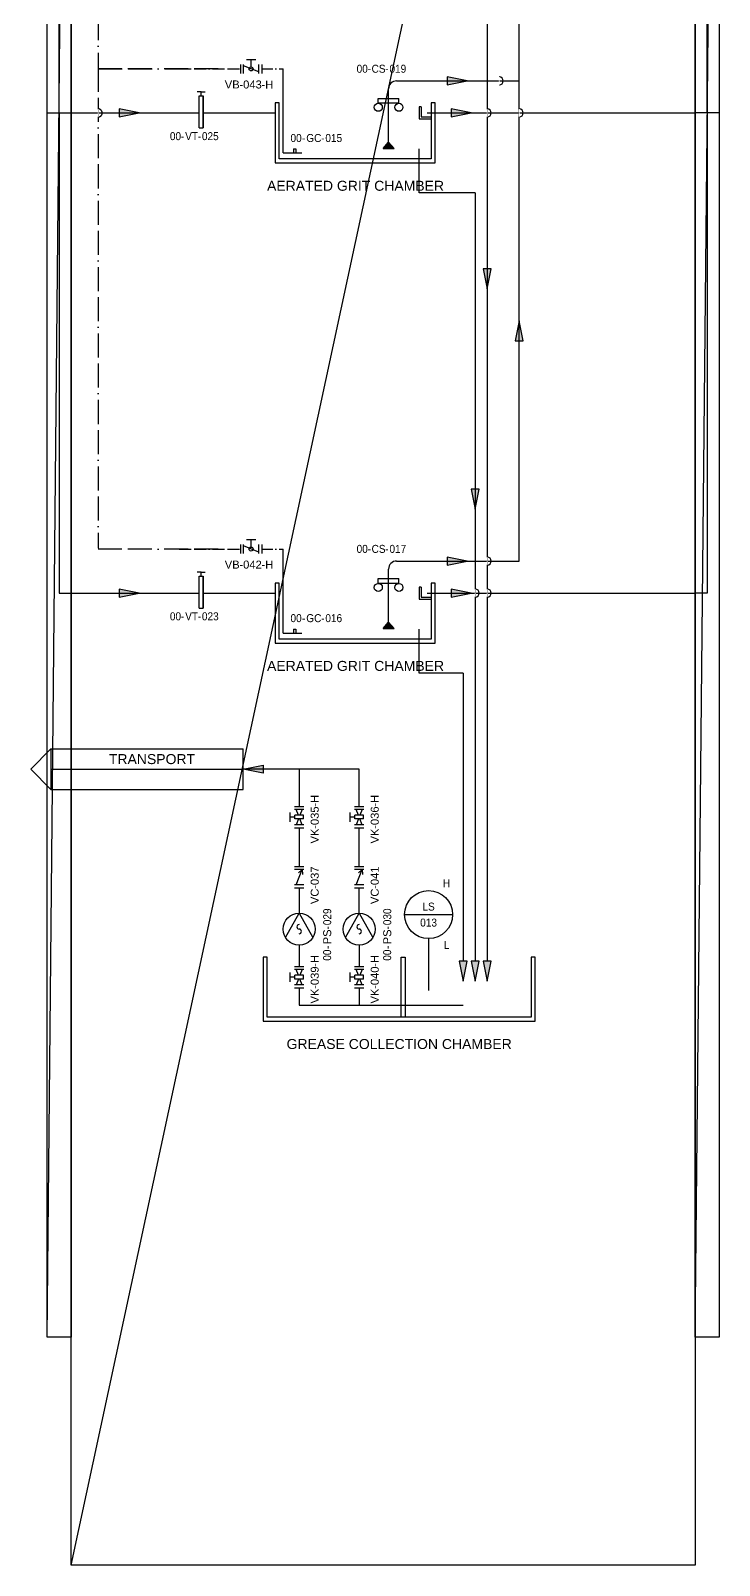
# Model space of a CAD drawing. Header units: millimetres. Extents: x 1592 to 1764, y 1069 to 1795.
# Drawn here: x 1592.2 to 1764.3, y 1068.8 to 1452.3 of the extents above; entities that cross this region are included whole.
import ezdxf
from ezdxf.enums import TextEntityAlignment as Align

# ---------------------------------------------------------------- set-up
doc = ezdxf.new("R2010")
doc.units = ezdxf.units.MM
doc.set_wipeout_variables(frame=1)
doc.linetypes.add('ACAD_ISO11W100', pattern=[33, 12, -3, 12, -3, 0, -3])
doc.layers.get('DEFPOINTS').update_dxf_attribs({"color": 10})
for name, color, linetype in [('air', 80, 'ACAD_ISO11W100'), ('equipment', 5, 'Continuous'), ('instrumentation', 4, 'Continuous'), ('RefALTransport$0$Text', 7, 'Continuous'), ('RefPIDSandTrap$0$Text', 7, 'Continuous'), ('Text', 7, 'Continuous'), ('unit', 1, 'Continuous'), ('valve', 7, 'Continuous')]:
    doc.layers.add(name, color=color, linetype=linetype)
doc.layers.add('sewer', color=7, linetype='Continuous', true_color=0x1c2600)
doc.styles.add('ChannelGatemotoractuated_Channelgatesandtrap$0$Organica', font='arial.ttf')
doc.styles.add('Diffusor_CoarseBubbleDiffuserAeratedgritchamber$0$Organica', font='arial.ttf')
doc.styles.add('LongitudinalClarifier_GritRemovalBridge$0$Organica', font='arial.ttf')
doc.styles.add('Organica', font='arial.ttf')
doc.styles.add('RefALTransport$0$Organica', font='arial.ttf')
doc.styles.add('RefPIDSandTrap$0$Organica', font='arial.ttf')
doc.styles.add('Screw_Greasepump_U$0$Organica', font='arial.ttf')
doc.styles.add('Screw_Greasepump_U_SB$0$Organica', font='arial.ttf')
doc.styles.get("Standard").update_dxf_attribs({"font": 'arial.ttf'})

# ---------------------------------------------------------------- blocks, each defined once
blk = doc.blocks.new('*U4')
at = {"layer": 'DEFPOINTS'}
blk.add_line((0, -306), (6, 306), dxfattribs=at)
at = {"layer": 'DEFPOINTS', "flags": 128}
blk.add_lwpolyline([(0, 306), (6, 306), (6, -306), (0, -306)], close=True, dxfattribs=at)
blk = doc.blocks.new('*U49')
at = {"layer": 'DEFPOINTS'}
blk.add_line((0, -363), (156, 363), dxfattribs=at)
at = {"layer": 'DEFPOINTS', "flags": 128}
blk.add_lwpolyline([(0, 363), (156, 363), (156, -363), (0, -363)], close=True, dxfattribs=at)
blk = doc.blocks.new('break')
blk.add_arc((0, 0), 1, 270, 90)
blk.add_wipeout([(-0.12, -0.11), (-0.12, -0.89), (0, -1), (0.12, -0.89), (0.12, -0.11), (0, 0)])
blk.add_wipeout([(-0.12, 0.11), (-0.12, 0.89), (0, 1), (0.12, 0.89), (0.12, 0.11), (0, 0)])
blk = doc.blocks.new('*U7')
at = {"flags": 128}
blk.add_lwpolyline([(0, 16), (0, 0), (68, 0), (68, 16), (67, 16), (67, 1), (1, 1), (1, 16)], close=True, dxfattribs=at)
at = {"style": 'Organica', "flags": 1}
for tag, p in [('WIDTH', (-11.4, 38.99)), ('HEIGHT', (-11.4, 36.04)), ('LIQUIDLEVEL', (-11.4, 29.93)), ('LENGTH', (-11.4, 33.02)), ('VOLUME', (-11.4, 26.97))]:
    blk.add_attdef(tag, text='', height=2, dxfattribs=at).set_placement(p, align=Align.MIDDLE_CENTER)
at = {"flags": 1}
blk.add_attdef('TR_NAME1', (39.39, 30.32), '', height=2.5, dxfattribs=at)
at = {"layer": 'Text', "style": 'Organica'}
blk.add_attdef('NAME1_001', (33.5, -6.96), '', height=2.5, dxfattribs=at)
blk = doc.blocks.new('*U9')
at = {"color": 4}
for p, q in [((-6, 17), (6, 17)), ((0, 11), (0, -2))]:
    blk.add_line(p, q, dxfattribs=at)
blk.add_circle((0, 17), 6, dxfattribs=at)
at = {"char_height": 2, "width": 5.3402, "attachment_point": 5, "line_spacing_factor": 0.9, "style": 'Organica'}
for s, insert in [('{\\W0.9;H}', (4.49, 24.85)), ('{\\W0.9;L}', (4.49, 9.42))]:
    blk.add_mtext(s, dxfattribs=dict(at, insert=insert))
at = {"style": 'Organica', "width": 0.9}
for tag, flags, p in [('EQUIP_TYPE', 9, (31.18, 65.35)), ('AREA_CODE', 9, (31.18, 62.35)), ('NOTE', 9, (31.18, 59.35)), ('NOTE_CHINESE', 9, (31.18, 56.35)), ('MODEL', 9, (31.18, 53.35)), ('MANUFACTURE', 9, (31.18, 50.35)), ('SPECIFICATION', 9, (31.18, 47.35)), ('DO', 9, (31.18, 41.35)), ('DI', 9, (31.18, 44.35)), ('AI', 9, (31.18, 38.35)), ('AO', 9, (31.18, 35.35)), ('PB', 9, (31.18, 32.35)), ('PO', 9, (31.18, 29.35)), ('TAG_ID', 8, (0, 19)), ('TAG', 8, (0, 15))]:
    blk.add_attdef(tag, text='', height=2, dxfattribs=dict(at, flags=flags)).set_placement(p, align=Align.MIDDLE_CENTER)
blk = doc.blocks.new('*U42')
at = {"insert": (-1.98, -3.9), "char_height": 2, "width": 5.3402, "attachment_point": 6, "style": 'Organica'}
blk.add_mtext('-', dxfattribs=at)
at = {"style": 'Organica', "flags": 1}
for tag, p in [('EQUIP_TYPE', (-8.63, 62.54)), ('NOTE_CHINESE', (-8.63, 56.54)), ('NOTE', (-8.63, 59.54)), ('AREA_CODE', (-8.63, 53.54)), ('DI', (-8.63, 50.54)), ('DO', (-8.63, 47.54)), ('AO', (-8.63, 41.54)), ('AI', (-8.63, 44.54)), ('PB', (-8.63, 38.54)), ('PO', (-8.63, 35.54)), ('SP_ACTUATED', (-8.63, 32.54)), ('SIZE', (-8.63, 23.54)), ('MATERIAL', (-8.63, 19.54)), ('PRESSURE', (-8.63, 15.54))]:
    blk.add_attdef(tag, text='', height=2, dxfattribs=at).set_placement(p, align=Align.MIDDLE_CENTER)
blk.add_wipeout([(-2.67, 1.14), (2.67, 1.14), (2.67, -1.14), (-2.67, -1.14)])
for p, q in [((-2.67, 1.14), (-2.67, -1.14)), ((-1.9, -1.14), (-1.9, 1.14)), ((-0.46, 0.19), (-1.9, 0.76)), ((1.14, 2.29), (-1.14, 2.29)), ((-0.46, -1.11), (-0.46, 1.11)), ((-0.46, 1.11), (0.46, 1.11)), ((0, 1.11), (0, 2.29)), ((0.46, -1.11), (0.46, 1.11)), ((0.46, 0.19), (1.9, 0.76)), ((1.9, -1.14), (1.9, 1.14)), ((2.67, 1.14), (2.67, -1.14)), ((-1.9, -0.76), (-0.46, -0.19)), ((-0.46, -1.11), (0.46, -1.11)), ((1.9, -0.76), (0.46, -0.19))]:
    blk.add_line(p, q)
at = {"insert": (2.6, -3.9), "char_height": 2, "width": 5.3402, "attachment_point": 4, "style": 'Organica'}
blk.add_mtext('-H', dxfattribs=at)
at = {"style": 'Organica'}
blk.add_attdef('TAG_ID', text='', height=2, dxfattribs=at).set_placement((-2.86, -3.9), align=Align.MIDDLE_RIGHT)
at = {"style": 'Organica', "flags": 8}
blk.add_attdef('TAG', text='', height=2, dxfattribs=at).set_placement((0.33, -3.9), align=Align.MIDDLE_CENTER)
blk = doc.blocks.new('*U44')
at = {"insert": (-1.98, -3.9), "char_height": 2, "width": 5.3402, "attachment_point": 6, "style": 'Organica'}
blk.add_mtext('-', dxfattribs=at)
at = {"style": 'Organica', "flags": 1}
for tag, p in [('EQUIP_TYPE', (-8.63, 62.54)), ('NOTE_CHINESE', (-8.63, 56.54)), ('NOTE', (-8.63, 59.54)), ('AREA_CODE', (-8.63, 53.54)), ('DI', (-8.63, 50.54)), ('DO', (-8.63, 47.54)), ('AO', (-8.63, 41.54)), ('AI', (-8.63, 44.54)), ('PB', (-8.63, 38.54)), ('PO', (-8.63, 35.54)), ('SP_ACTUATED', (-8.63, 32.54)), ('SIZE', (-8.63, 23.54)), ('MATERIAL', (-8.63, 19.54)), ('PRESSURE', (-8.63, 15.54))]:
    blk.add_attdef(tag, text='', height=2, dxfattribs=at).set_placement(p, align=Align.MIDDLE_CENTER)
blk.add_wipeout([(-2.67, 1.14), (2.67, 1.14), (2.67, -1.14), (-2.67, -1.14)])
for p, q in [((-2.67, 1.14), (-2.67, -1.14)), ((-1.9, -1.14), (-1.9, 1.14)), ((-1.9, 0.76), (1.9, -0.76)), ((1.9, -0.76), (1.09, 0.17)), ((1.9, -1.14), (1.9, 1.14)), ((2.67, 1.14), (2.67, -1.14)), ((1.9, -0.76), (0.67, -0.87))]:
    blk.add_line(p, q)
at = {"style": 'Organica'}
blk.add_attdef('TAG_ID', text='', height=2, dxfattribs=at).set_placement((-2.86, -3.9), align=Align.MIDDLE_RIGHT)
at = {"style": 'Organica', "flags": 8}
blk.add_attdef('TAG', text='', height=2, dxfattribs=at).set_placement((0.33, -3.9), align=Align.MIDDLE_CENTER)
blk = doc.blocks.new('*U40')
at = {"insert": (-1.98, -3.9), "char_height": 2, "width": 5.3402, "attachment_point": 6, "style": 'Organica'}
blk.add_mtext('-', dxfattribs=at)
at = {"style": 'Organica', "flags": 1}
for tag, p in [('EQUIP_TYPE', (-8.63, 62.54)), ('NOTE_CHINESE', (-8.63, 56.54)), ('NOTE', (-8.63, 59.54)), ('AREA_CODE', (-8.63, 53.54)), ('DI', (-8.63, 50.54)), ('DO', (-8.63, 47.54)), ('AO', (-8.63, 41.54)), ('AI', (-8.63, 44.54)), ('PB', (-8.63, 38.54)), ('PO', (-8.63, 35.54)), ('SP_ACTUATED', (-8.63, 32.54)), ('SIZE', (-8.63, 23.54)), ('MATERIAL', (-8.63, 19.54)), ('PRESSURE', (-8.63, 15.54))]:
    blk.add_attdef(tag, text='', height=2, dxfattribs=at).set_placement(p, align=Align.MIDDLE_CENTER)
blk.add_wipeout([(-2.67, 1.14), (2.67, 1.14), (2.67, -1.14), (-2.67, -1.14)])
for p, q in [((-2.67, 1.14), (-2.67, -1.14)), ((-1.9, -1.14), (-1.9, 1.14)), ((1.9, -0.76), (-1.9, 0.76)), ((1.14, 2.29), (-1.14, 2.29)), ((0, 0.5), (0, 2.29)), ((1.9, -1.14), (1.9, 1.14)), ((2.67, 1.14), (2.67, -1.14))]:
    blk.add_line(p, q)
blk.add_circle((0, 0), 0.5)
at = {"insert": (2.6, -3.9), "char_height": 2, "width": 5.3402, "attachment_point": 4, "style": 'Organica'}
blk.add_mtext('-H', dxfattribs=at)
at = {"style": 'Organica'}
blk.add_attdef('TAG_ID', text='', height=2, dxfattribs=at).set_placement((-2.86, -3.9), align=Align.MIDDLE_RIGHT)
at = {"style": 'Organica', "flags": 8}
blk.add_attdef('TAG', text='', height=2, dxfattribs=at).set_placement((0.33, -3.9), align=Align.MIDDLE_CENTER)
blk = doc.blocks.new('*U7032')
for p, q in [((-3.4, -2.11), (0, 4)), ((0, 4), (3.4, -2.11))]:
    blk.add_line(p, q)
blk.add_circle((0, 0), 4)
for centre, start, end in [((0, 0.57), 90, 270), ((0, -0.57), 270, 90)]:
    blk.add_arc(centre, 0.57, start, end)
at = {"char_height": 2, "width": 5.3402, "attachment_point": 6, "rotation": 90, "line_spacing_factor": 0.9, "style": 'Screw_Greasepump_U$0$Organica'}
for insert in [(7.02, 0.77), (7.02, -4.13)]:
    blk.add_mtext('{\\W0.9;-}', dxfattribs=dict(at, insert=insert))
at = {"style": 'Screw_Greasepump_U$0$Organica', "flags": 1}
for tag, p in [('PUMP_TYPE', (-13.95, 99.74)), ('NOTE', (-13.95, 96.74)), ('NOTE_CHINESE', (-13.95, 93.74)), ('MATERIAL_IMPELLER', (-13.95, 87.64)), ('MATERIAL_HOUSING', (-13.95, 90.64)), ('INSTALLED_POWER', (-13.95, 81.43)), ('CONSUMED_POWER', (-13.95, 78.43)), ('MANUFACTURE', (-13.95, 72.21)), ('MODEL', (-13.95, 75.32)), ('UNIT_CAPACITY', (-13.42, 69.06)), ('SP_CAPACITY', (-13.42, 66.16)), ('UNIT_HEAD', (-13.42, 63.06)), ('INSTALLATION', (-13.42, 56.95)), ('SP_HEAD', (-13.42, 60.06)), ('STB_DTY', (-13.42, 53.63)), ('RUNNINGHOURS', (-13.42, 50.63)), ('DI', (-13.85, 41.6)), ('DO', (-13.85, 38.6)), ('PO', (-13.85, 26.6)), ('PROCESSUNITAREA', (-13.85, 23.6))]:
    blk.add_attdef(tag, text='', height=2, dxfattribs=at).set_placement(p, align=Align.MIDDLE_CENTER)
at = {"style": 'Screw_Greasepump_U$0$Organica', "width": 0.9, "flags": 8}
blk.add_attdef('TAG', text='', height=2, rotation=90, dxfattribs=at).set_placement((7.02, 3.08), align=Align.MIDDLE_CENTER)
at = {"style": 'Screw_Greasepump_U$0$Organica'}
blk.add_attdef('TAG_ID', text='', height=2, rotation=90, dxfattribs=at).set_placement((7.02, -0.07), align=Align.MIDDLE_RIGHT)
at = {"style": 'Screw_Greasepump_U$0$Organica', "width": 0.9}
blk.add_attdef('AREA_CODE', text='', height=2, rotation=90, dxfattribs=at).set_placement((7, -5.1), align=Align.MIDDLE_RIGHT)
blk = doc.blocks.new('RefALTransport$0$RefALTransport')
at = {"lineweight": 25, "ltscale": 0.25}
for p, q in [((-48.02, 5.06), (-53.07, 0)), ((-48.02, 5.06), (0, 5.06)), ((-48.02, 5.06), (-48.02, -5.06)), ((0, -5.06), (0, 5.06)), ((-48.02, 0), (0, 0)), ((-48.02, -5.06), (-53.07, 0)), ((-48.02, -5.06), (0, -5.06))]:
    blk.add_line(p, q, dxfattribs=at)
at = {"layer": 'RefALTransport$0$Text', "style": 'RefALTransport$0$Organica'}
blk.add_attdef('Name_001', (-34.94, 1.27), '', height=2.5, dxfattribs=at)
blk = doc.blocks.new('*U7535')
for p, q in [((-3.4, -2.11), (0, 4)), ((0, 4), (3.4, -2.11))]:
    blk.add_line(p, q)
blk.add_circle((0, 0), 4)
for centre, start, end in [((0, 0.57), 90, 270), ((0, -0.57), 270, 90)]:
    blk.add_arc(centre, 0.57, start, end)
at = {"char_height": 2, "width": 5.3402, "attachment_point": 6, "rotation": 90, "line_spacing_factor": 0.9, "style": 'Screw_Greasepump_U_SB$0$Organica'}
for insert in [(7.02, 0.77), (7.02, -4.13)]:
    blk.add_mtext('{\\W0.9;-}', dxfattribs=dict(at, insert=insert))
at = {"style": 'Screw_Greasepump_U_SB$0$Organica', "flags": 1}
for tag, p in [('PUMP_TYPE', (-13.95, 99.74)), ('NOTE', (-13.95, 96.74)), ('NOTE_CHINESE', (-13.95, 93.74)), ('MATERIAL_IMPELLER', (-13.95, 87.64)), ('MATERIAL_HOUSING', (-13.95, 90.64)), ('INSTALLED_POWER', (-13.95, 81.43)), ('CONSUMED_POWER', (-13.95, 78.43)), ('MANUFACTURE', (-13.95, 72.21)), ('MODEL', (-13.95, 75.32)), ('UNIT_CAPACITY', (-13.42, 69.06)), ('SP_CAPACITY', (-13.42, 66.16)), ('UNIT_HEAD', (-13.42, 63.06)), ('INSTALLATION', (-13.42, 56.95)), ('SP_HEAD', (-13.42, 60.06)), ('STB_DTY', (-13.42, 53.63)), ('RUNNINGHOURS', (-13.42, 50.63)), ('DI', (-13.85, 41.6)), ('DO', (-13.85, 38.6)), ('PO', (-13.85, 26.6)), ('PROCESSUNITAREA', (-13.85, 23.6))]:
    blk.add_attdef(tag, text='', height=2, dxfattribs=at).set_placement(p, align=Align.MIDDLE_CENTER)
at = {"style": 'Screw_Greasepump_U_SB$0$Organica', "width": 0.9, "flags": 8}
blk.add_attdef('TAG', text='', height=2, rotation=90, dxfattribs=at).set_placement((7.02, 3.08), align=Align.MIDDLE_CENTER)
at = {"style": 'Screw_Greasepump_U_SB$0$Organica'}
blk.add_attdef('TAG_ID', text='', height=2, rotation=90, dxfattribs=at).set_placement((7.02, -0.07), align=Align.MIDDLE_RIGHT)
at = {"style": 'Screw_Greasepump_U_SB$0$Organica', "width": 0.9}
blk.add_attdef('AREA_CODE', text='', height=2, rotation=90, dxfattribs=at).set_placement((7, -5.1), align=Align.MIDDLE_RIGHT)
blk = doc.blocks.new('*U23')
for p, q in [((0.5, 9), (-0.5, 9)), ((0.5, 8), (0.5, 9)), ((0.5, 9), (1.5, 9))]:
    blk.add_line(p, q)
blk.add_lwpolyline([(0, 8), (1, 8), (1, 0), (0, 0)], close=True)
at = {"char_height": 2, "width": 5.3402, "attachment_point": 6, "line_spacing_factor": 0.9, "style": 'ChannelGatemotoractuated_Channelgatesandtrap$0$Organica'}
for insert in [(-3.7, -2.07), (0.5, -2.07)]:
    blk.add_mtext('{\\W0.9;-}', dxfattribs=dict(at, insert=insert))
at = {"style": 'ChannelGatemotoractuated_Channelgatesandtrap$0$Organica', "flags": 1}
for tag, p in [('EQUIP_TYPE', (37.6, 83.28)), ('NOTE', (37.6, 80.28)), ('NOTE_CHINESE', (37.6, 77.28)), ('MATERIAL_FRAME', (37.6, 74.17)), ('MATERIAL_BODY', (37.6, 68.17)), ('MATERIAL_STEM', (37.6, 71.17)), ('MATERIAL_SEALING', (37.6, 65.17)), ('MANUFACTURE', (37.6, 52.75)), ('MODEL', (37.6, 55.86)), ('UNIT_WATER_LEVEL', (37.76, 49.29)), ('UNIT_CHANNELH', (37.76, 46.29)), ('UNIT_CHANNELW', (37.76, 43.5)), ('SP_WATER_LEVEL', (37.76, 40.5)), ('SP_CHANNELW', (37.76, 37.5)), ('SP_CHANNELH', (37.76, 34.29)), ('STB_DTY', (37.76, 31.29)), ('PROCESSUNITAREA', (37.76, 27.66))]:
    blk.add_attdef(tag, text='', height=2, dxfattribs=at).set_placement(p, align=Align.MIDDLE_CENTER)
at = {"style": 'ChannelGatemotoractuated_Channelgatesandtrap$0$Organica', "width": 0.9}
blk.add_attdef('AREA_CODE', text='', height=2, dxfattribs=at).set_placement((-4.5, -2.07), align=Align.MIDDLE_RIGHT)
at = {"style": 'ChannelGatemotoractuated_Channelgatesandtrap$0$Organica', "width": 0.9, "flags": 8}
blk.add_attdef('TAG', text='', height=2, dxfattribs=at).set_placement((2.81, -2.07), align=Align.MIDDLE_CENTER)
blk.add_wipeout([(0, 8), (1, 8), (1, 0), (0, 0)])
for p, q in [((0, 8), (1, 8)), ((0, 0), (0, 8)), ((1, 0), (1, 8)), ((0, 0), (1, 0))]:
    blk.add_line(p, q)
at = {"style": 'ChannelGatemotoractuated_Channelgatesandtrap$0$Organica', "width": 0.9}
blk.add_attdef('TAG_ID', text='', height=2, dxfattribs=at).set_placement((-0.26, -2.07), align=Align.MIDDLE_RIGHT)
blk = doc.blocks.new('*U13')
for p, q in [((1, 1), (1, 22)), ((1, 1), (5.67, 1)), ((3.61, 2), (3.61, 1)), ((3.61, 2), (4.21, 2)), ((4.21, 2), (4.21, 1))]:
    blk.add_line(p, q)
at = {"char_height": 2, "width": 5.3402, "attachment_point": 6, "line_spacing_factor": 0.9, "style": 'Diffusor_CoarseBubbleDiffuserAeratedgritchamber$0$Organica'}
for insert in [(6.55, 4.72), (11.35, 4.72)]:
    blk.add_mtext('{\\W0.9;-}', dxfattribs=dict(at, insert=insert))
at = {"style": 'Diffusor_CoarseBubbleDiffuserAeratedgritchamber$0$Organica', "flags": 1}
for tag, p in [('EQUIP_TYPE', (30.85, 68.43)), ('NOTE', (30.85, 65.43)), ('NOTE_CHINESE', (30.85, 62.43)), ('MATERIAL_MEMBRANE', (30.85, 59.33)), ('MATERIAL_PIPE', (30.85, 56.33)), ('STB_DTY', (30.85, 50.13)), ('MODEL', (30.85, 47.01)), ('MANUFACTURE', (30.85, 43.91)), ('NUMBEROFDIFF', (30.85, 37.52)), ('NUMBEROFG', (30.85, 40.63)), ('INSTALLATION', (31.25, 34.42)), ('UNIT_FLOWMIN', (31.25, 31.42)), ('UNIT_FLOWMAX', (31.25, 28.42)), ('SP_FLOWMAX', (31.25, 25.42)), ('SP_FLOWMIN', (31.25, 22.42)), ('PROCESSUNITAREA', (31.25, 19.05))]:
    blk.add_attdef(tag, text='', height=2, dxfattribs=at).set_placement(p, align=Align.MIDDLE_CENTER)
at = {"style": 'Diffusor_CoarseBubbleDiffuserAeratedgritchamber$0$Organica', "width": 0.9}
for tag, p in [('AREA_CODE', (5.65, 4.72)), ('TAG_ID', (10.56, 4.72))]:
    blk.add_attdef(tag, text='', height=2, dxfattribs=at).set_placement(p, align=Align.MIDDLE_RIGHT)
at = {"style": 'Diffusor_CoarseBubbleDiffuserAeratedgritchamber$0$Organica', "width": 0.9, "flags": 8}
blk.add_attdef('TAG', text='', height=2, dxfattribs=at).set_placement((13.65, 4.72), align=Align.MIDDLE_CENTER)
blk = doc.blocks.new('*U15')
blk.add_hatch(color=256).paths.add_polyline_path([(0, 0), (-1.4, -1.59), (1.4, -1.59)])
for p, q in [((0, 0), (0, 13.32)), ((2, 15.32), (3.63, 15.32)), ((-2.57, 9.71), (-2.57, 10.94)), ((-2.57, 10.94), (2.57, 10.94)), ((2.57, 9.71), (-2.57, 9.71)), ((2.57, 9.71), (2.57, 10.94)), ((-1.4, -1.59), (0, 0)), ((1.4, -1.59), (0, 0)), ((-1.4, -1.59), (1.4, -1.59))]:
    blk.add_line(p, q)
for centre in [(-2.57, 8.71), (2.57, 8.71)]:
    blk.add_circle(centre, 1)
blk.add_arc((2, 13.32), 2, 90, 180)
at = {"char_height": 2, "width": 5.3402, "attachment_point": 6, "line_spacing_factor": 0.9, "style": 'LongitudinalClarifier_GritRemovalBridge$0$Organica'}
for insert in [(-4.4, 18.35), (0, 18.35)]:
    blk.add_mtext('{\\W0.9;-}', dxfattribs=dict(at, insert=insert))
at = {"style": 'LongitudinalClarifier_GritRemovalBridge$0$Organica', "flags": 1}
for tag, p in [('EQUIP_TYPE', (20.01, 107.63)), ('NOTE', (20.01, 104.63)), ('NOTE_CHINESE', (20.01, 101.63)), ('UNIT_LENGTH', (20.01, 98.63)), ('UNIT_WIDTH', (20.01, 95.63)), ('UNIT_LEVEL', (20.01, 92.63)), ('UNIT_BOARD', (20.01, 89.63)), ('SP_LENGTH', (20.01, 86.63)), ('SP_WIDTH', (20.01, 83.63)), ('SP_LEVEL', (20.01, 80.63)), ('SP_BOARD', (20.01, 77.63)), ('MATERIAL_SUBSURFACE', (20.01, 74.63)), ('MATERIAL_ABOVE_WATER', (20.01, 71.53)), ('INSTALLED_POWER', (20.01, 68.32)), ('CONSUMED_POWER', (20.01, 65.32)), ('MODEL', (20.01, 62.21)), ('MANUFACTURE', (20.01, 59.11)), ('RUNNINGHOURS', (23.22, 53.52)), ('STB_DTY', (20.13, 56.37)), ('DI', (23.22, 50.52)), ('DO', (23.22, 47.52)), ('AO', (23.22, 41.52)), ('AI', (23.22, 44.52)), ('PO', (23.22, 38.52)), ('PB', (23.22, 35.52)), ('PROCESSUNITAREA', (23.22, 32.17))]:
    blk.add_attdef(tag, text='', height=2, dxfattribs=at).set_placement(p, align=Align.MIDDLE_CENTER)
at = {"style": 'LongitudinalClarifier_GritRemovalBridge$0$Organica', "width": 0.9}
for tag, p in [('AREA_CODE', (-5.2, 18.35)), ('TAG_ID', (-0.76, 18.35))]:
    blk.add_attdef(tag, text='', height=2, dxfattribs=at).set_placement(p, align=Align.MIDDLE_RIGHT)
at = {"style": 'LongitudinalClarifier_GritRemovalBridge$0$Organica', "width": 0.9, "flags": 8}
blk.add_attdef('TAG', text='', height=2, dxfattribs=at).set_placement((2.31, 18.35), align=Align.MIDDLE_CENTER)
blk = doc.blocks.new('*U11')
for p, q in [((36, 13.98), (36, 10.98)), ((36.5, 13.98), (36, 13.98)), ((36.5, 13.98), (36.5, 11.48)), ((36, 10.98), (39, 10.98)), ((36.5, 11.48), (39, 11.48))]:
    blk.add_line(p, q)
at = {"flags": 128}
blk.add_lwpolyline([(0, 15), (0, 0), (40, 0), (40, 15), (39, 15), (39, 1), (1, 1), (1, 15)], close=True, dxfattribs=at)
at = {"style": 'RefPIDSandTrap$0$Organica', "flags": 1}
for tag, p in [('WIDTH', (-11.4, 38.99)), ('HEIGHT', (-11.4, 36.04)), ('LIQUIDLEVEL', (-11.4, 29.93)), ('LENGTH', (-11.4, 33.02)), ('VOLUME', (-11.4, 26.97))]:
    blk.add_attdef(tag, text='', height=2, dxfattribs=at).set_placement(p, align=Align.MIDDLE_CENTER)
at = {"layer": 'RefPIDSandTrap$0$Text', "style": 'RefPIDSandTrap$0$Organica'}
blk.add_attdef('NAME1_001', (19.5, -6.96), '', height=2.5, dxfattribs=at)

msp = doc.modelspace()

# ---------------------------------------------------------------- hatches: boundary and pattern name
for points in [[(1696.31, 1438.75), (1701.31, 1439.75), (1696.31, 1440.75)], [(1614.31, 1430.75), (1619.31, 1431.75), (1614.31, 1432.75)], [(1697.31, 1430.75), (1702.31, 1431.75), (1697.31, 1432.75)], [(1705.31, 1392.75), (1706.31, 1387.75), (1707.31, 1392.75)], [(1715.31, 1374.75), (1714.31, 1379.75), (1713.31, 1374.75)], [(1702.31, 1337.75), (1703.31, 1332.75), (1704.31, 1337.75)], [(1696.31, 1318.75), (1701.31, 1319.75), (1696.31, 1320.75)], [(1614.31, 1310.75), (1619.31, 1311.75), (1614.31, 1312.75)], [(1650.31, 1266.75), (1645.31, 1267.75), (1650.31, 1268.75)], [(1699.31, 1219.75), (1700.31, 1214.75), (1701.31, 1219.75)], [(1702.31, 1219.75), (1703.31, 1214.75), (1704.31, 1219.75)], [(1705.31, 1219.75), (1706.31, 1214.75), (1707.31, 1219.75)]]:
    msp.add_hatch(color=256).paths.add_polyline_path(points)

# ---------------------------------------------------------------- linework, layer by layer
for points in [[(1701.31, 1439.75), (1696.31, 1440.75)], [(1696.31, 1440.75), (1696.31, 1438.75)], [(1696.31, 1438.75), (1701.31, 1439.75)], [(1619.31, 1431.75), (1614.31, 1432.75)], [(1614.31, 1432.75), (1614.31, 1430.75)], [(1614.31, 1430.75), (1619.31, 1431.75)], [(1702.31, 1431.75), (1697.31, 1432.75)], [(1697.31, 1432.75), (1697.31, 1430.75)], [(1697.31, 1430.75), (1702.31, 1431.75)], [(1705.31, 1392.75), (1706.31, 1387.75)], [(1707.31, 1392.75), (1705.31, 1392.75)], [(1706.31, 1387.75), (1707.31, 1392.75)], [(1714.31, 1379.75), (1713.31, 1374.75)], [(1715.31, 1374.75), (1714.31, 1379.75)], [(1713.31, 1374.75), (1715.31, 1374.75)], [(1702.31, 1337.75), (1703.31, 1332.75)], [(1704.31, 1337.75), (1702.31, 1337.75)], [(1703.31, 1332.75), (1704.31, 1337.75)], [(1701.31, 1319.75), (1696.31, 1320.75)], [(1696.31, 1320.75), (1696.31, 1318.75)], [(1696.31, 1318.75), (1701.31, 1319.75)], [(1619.31, 1311.75), (1614.31, 1312.75)], [(1614.31, 1312.75), (1614.31, 1310.75)], [(1614.31, 1310.75), (1619.31, 1311.75)], [(1702.31, 1311.75), (1697.31, 1312.75)], [(1697.31, 1312.75), (1697.31, 1310.75)], [(1697.31, 1310.75), (1702.31, 1311.75)], [(1645.31, 1267.75), (1650.31, 1268.75)], [(1650.31, 1266.75), (1645.31, 1267.75)], [(1650.31, 1268.75), (1650.31, 1266.75)], [(1699.31, 1219.75), (1700.31, 1214.75)], [(1701.31, 1219.75), (1699.31, 1219.75)], [(1700.31, 1214.75), (1701.31, 1219.75)], [(1702.31, 1219.75), (1703.31, 1214.75)], [(1704.31, 1219.75), (1702.31, 1219.75)], [(1703.31, 1214.75), (1704.31, 1219.75)], [(1705.31, 1219.75), (1706.31, 1214.75)], [(1707.31, 1219.75), (1705.31, 1219.75)], [(1706.31, 1214.75), (1707.31, 1219.75)]]:
    msp.add_lwpolyline(points)
at = {"layer": 'air', "lineweight": 25, "ltscale": 0.5}
for p, q in [((1609.11, 1563), (1609.11, 1443)), ((1609.11, 1443), (1609.11, 1323)), ((1609.11, 1442.8), (1629.31, 1442.8))]:
    msp.add_line(p, q, dxfattribs=at)
at = {"layer": 'air', "lineweight": 25, "ltscale": 0.25}
for p, q in [((1629.31, 1442.75), (1655.31, 1442.75)), ((1629.31, 1322.75), (1655.31, 1322.75))]:
    msp.add_line(p, q, dxfattribs=at)
at = {"layer": 'air', "lineweight": 25, "ltscale": 0.5, "flags": 128}
for points in [[(1639.09, 1442.75), (1609.11, 1442.75)], [(1639.09, 1322.75), (1609.11, 1322.75)]]:
    msp.add_lwpolyline(points, dxfattribs=at)
at = {"layer": 'sewer'}
for p, q in [((1714.31, 1439.75), (1714.31, 1559.75)), ((1706.31, 1531.75), (1706.31, 1219.75)), ((1599.31, 1431.75), (1599.31, 1491.75)), ((1761.31, 1431.75), (1761.31, 1491.75)), ((1685.31, 1439.75), (1714.31, 1439.75)), ((1714.31, 1319.75), (1714.31, 1439.75)), ((1596.31, 1431.75), (1599.31, 1431.75)), ((1599.31, 1431.75), (1599.31, 1371.75)), ((1599.31, 1431.75), (1602.31, 1431.75)), ((1761.31, 1431.75), (1758.31, 1431.75)), ((1764.31, 1431.75), (1761.31, 1431.75)), ((1761.31, 1431.75), (1761.31, 1371.75)), ((1703.31, 1411.75), (1697.31, 1411.75)), ((1703.31, 1411.75), (1703.31, 1219.75)), ((1599.31, 1371.75), (1599.31, 1311.75)), ((1761.31, 1371.75), (1761.31, 1311.75)), ((1685.31, 1319.75), (1714.31, 1319.75)), ((1599.31, 1311.75), (1602.31, 1311.75)), ((1761.31, 1311.75), (1758.31, 1311.75)), ((1700.31, 1291.75), (1697.31, 1291.75)), ((1700.31, 1291.75), (1700.31, 1219.75)), ((1674.31, 1267.75), (1645.31, 1267.75))]:
    msp.add_line(p, q, dxfattribs=at)
at = {"layer": 'sewer', "lineweight": 25, "ltscale": 0.25}
for p, q in [((1602.31, 1431.75), (1653.31, 1431.75)), ((1691.31, 1431.75), (1758.31, 1431.75)), ((1689.31, 1411.75), (1689.31, 1422.75)), ((1697.31, 1411.75), (1689.31, 1411.75)), ((1602.31, 1311.75), (1653.31, 1311.75)), ((1691.31, 1311.75), (1758.31, 1311.75)), ((1689.31, 1291.75), (1689.31, 1302.75)), ((1697.31, 1291.75), (1689.31, 1291.75))]:
    msp.add_line(p, q, dxfattribs=at)
at = {"layer": 'sewer', "flags": 128}
for points in [[(1659.31, 1267.75), (1659.31, 1231.75)], [(1674.31, 1231.75), (1674.31, 1267.75)]]:
    msp.add_lwpolyline(points, dxfattribs=at)
at = {"layer": 'sewer'}
for points in [[(1659.31, 1223.75), (1659.31, 1208.75)], [(1674.31, 1223.75), (1674.31, 1208.75)], [(1659.31, 1208.75), (1700.31, 1208.75)]]:
    msp.add_lwpolyline(points, dxfattribs=at)
at = {"layer": 'unit'}
msp.add_lwpolyline([(1684.81, 1205.75), (1684.81, 1220.75), (1685.81, 1220.75), (1685.81, 1205.75)], dxfattribs=at)

# ---------------------------------------------------------------- block references
ref = msp.add_blockref('RefALTransport$0$RefALTransport', (1645.31, 1267.75))
ref.add_attrib('Name', 'TRANSPORT', dxfattribs={"layer": 'RefALTransport$0$Text', "height": 2.5, "style": 'RefALTransport$0$Organica'}).set_placement((1633.31, 1270.25), align=Align.MIDDLE_RIGHT)
at = {"layer": 'DEFPOINTS'}
for name, p in [('*U49', (1602.31, 1431.75)), ('*U4', (1596.31, 1431.75)), ('*U4', (1758.31, 1431.75))]:
    msp.add_blockref(name, p, dxfattribs=at)
at = {"layer": 'equipment'}
ref = msp.add_blockref('*U13', (1654.31, 1420.75), dxfattribs=at)
ref.add_attrib('TAG', '015', dxfattribs={"layer": '0', "height": 2, "style": 'Diffusor_CoarseBubbleDiffuserAeratedgritchamber$0$Organica', "width": 0.9}).set_placement((1667.96, 1425.48), align=Align.MIDDLE_CENTER)
ref.add_attrib('AREA_CODE', '00', dxfattribs={"layer": '0', "height": 2, "style": 'Diffusor_CoarseBubbleDiffuserAeratedgritchamber$0$Organica', "width": 0.9}).set_placement((1659.95, 1425.48), align=Align.MIDDLE_RIGHT)
ref.add_attrib('TAG_ID', 'GC', dxfattribs={"layer": '0', "height": 2, "style": 'Diffusor_CoarseBubbleDiffuserAeratedgritchamber$0$Organica', "width": 0.9}).set_placement((1664.87, 1425.48), align=Align.MIDDLE_RIGHT)
ref = msp.add_blockref('*U15', (1681.67, 1424.44), dxfattribs=at)
ref.add_attrib('TAG', '019', dxfattribs={"layer": '0', "height": 2, "style": 'LongitudinalClarifier_GritRemovalBridge$0$Organica', "width": 0.9}).set_placement((1683.98, 1442.79), align=Align.MIDDLE_CENTER)
ref.add_attrib('AREA_CODE', '00', dxfattribs={"layer": '0', "height": 2, "style": 'LongitudinalClarifier_GritRemovalBridge$0$Organica', "width": 0.9}).set_placement((1676.47, 1442.79), align=Align.MIDDLE_RIGHT)
ref.add_attrib('TAG_ID', 'CS', dxfattribs={"layer": '0', "height": 2, "style": 'LongitudinalClarifier_GritRemovalBridge$0$Organica', "width": 0.9}).set_placement((1680.91, 1442.79), align=Align.MIDDLE_RIGHT)
ref = msp.add_blockref('*U15', (1681.67, 1304.44), dxfattribs=at)
ref.add_attrib('TAG', '017', dxfattribs={"layer": '0', "height": 2, "style": 'LongitudinalClarifier_GritRemovalBridge$0$Organica', "width": 0.9}).set_placement((1683.98, 1322.79), align=Align.MIDDLE_CENTER)
ref.add_attrib('AREA_CODE', '00', dxfattribs={"layer": '0', "height": 2, "style": 'LongitudinalClarifier_GritRemovalBridge$0$Organica', "width": 0.9}).set_placement((1676.47, 1322.79), align=Align.MIDDLE_RIGHT)
ref.add_attrib('TAG_ID', 'CS', dxfattribs={"layer": '0', "height": 2, "style": 'LongitudinalClarifier_GritRemovalBridge$0$Organica', "width": 0.9}).set_placement((1680.91, 1322.79), align=Align.MIDDLE_RIGHT)
ref = msp.add_blockref('*U13', (1654.31, 1300.75), dxfattribs=at)
ref.add_attrib('TAG', '016', dxfattribs={"layer": '0', "height": 2, "style": 'Diffusor_CoarseBubbleDiffuserAeratedgritchamber$0$Organica', "width": 0.9}).set_placement((1667.96, 1305.48), align=Align.MIDDLE_CENTER)
ref.add_attrib('AREA_CODE', '00', dxfattribs={"layer": '0', "height": 2, "style": 'Diffusor_CoarseBubbleDiffuserAeratedgritchamber$0$Organica', "width": 0.9}).set_placement((1659.95, 1305.48), align=Align.MIDDLE_RIGHT)
ref.add_attrib('TAG_ID', 'GC', dxfattribs={"layer": '0', "height": 2, "style": 'Diffusor_CoarseBubbleDiffuserAeratedgritchamber$0$Organica', "width": 0.9}).set_placement((1664.87, 1305.48), align=Align.MIDDLE_RIGHT)
at = {"layer": 'instrumentation'}
ref = msp.add_blockref('*U9', (1691.66, 1214.39), dxfattribs=at)
ref.add_attrib('TAG', '013', dxfattribs={"layer": '0', "height": 2, "style": 'Organica', "width": 0.9}).set_placement((1691.66, 1229.39), align=Align.MIDDLE_CENTER)
ref.add_attrib('TAG_ID', 'LS', dxfattribs={"layer": '0', "height": 2, "style": 'Organica', "width": 0.9}).set_placement((1691.66, 1233.39), align=Align.MIDDLE_CENTER)
at = {"layer": 'unit'}
ref = msp.add_blockref('*U11', (1653.31, 1419.25), dxfattribs=at)
ref.add_attrib('NAME1_001', 'AERATED GRIT CHAMBER', (1651.29, 1412.29), dxfattribs={"layer": 'RefPIDSandTrap$0$Text', "height": 2.5, "style": 'RefPIDSandTrap$0$Organica'})
ref = msp.add_blockref('*U11', (1653.31, 1299.25), dxfattribs=at)
ref.add_attrib('NAME1_001', 'AERATED GRIT CHAMBER', (1651.29, 1292.29), dxfattribs={"layer": 'RefPIDSandTrap$0$Text', "height": 2.5, "style": 'RefPIDSandTrap$0$Organica'})
ref = msp.add_blockref('*U7', (1650.31, 1204.75), dxfattribs=at)
ref.add_attrib('NAME1_001', 'GREASE COLLECTION CHAMBER', (1656.18, 1197.79), dxfattribs={"layer": 'Text', "height": 2.5, "style": 'Organica'})

# ---------------------------------------------------------------- next in the draw order: block references
at = {"layer": 'air'}
msp.add_blockref('break', (1609.11, 1431.75), dxfattribs=at)
at = {"layer": 'sewer'}
for p in [(1709.31, 1439.75), (1706.31, 1431.75), (1714.31, 1431.75), (1706.31, 1319.75), (1703.31, 1311.75)]:
    msp.add_blockref('break', p, dxfattribs=at)
at = {"layer": 'valve'}
ref = msp.add_blockref('*U40', (1647.31, 1442.75), dxfattribs=at)
ref.add_attrib('TAG', '043', dxfattribs={"layer": '0', "height": 2, "style": 'Organica'}).set_placement((1647.64, 1438.86), align=Align.MIDDLE_CENTER)
ref.add_attrib('TAG_ID', 'VB', dxfattribs={"layer": '0', "height": 2, "style": 'Organica'}).set_placement((1644.45, 1438.86), align=Align.MIDDLE_RIGHT)
ref = msp.add_blockref('*U40', (1647.31, 1322.75), dxfattribs=at)
ref.add_attrib('TAG', '042', dxfattribs={"layer": '0', "height": 2, "style": 'Organica'}).set_placement((1647.64, 1318.86), align=Align.MIDDLE_CENTER)
ref.add_attrib('TAG_ID', 'VB', dxfattribs={"layer": '0', "height": 2, "style": 'Organica'}).set_placement((1644.45, 1318.86), align=Align.MIDDLE_RIGHT)
ref = msp.add_blockref('*U42', (1659.31, 1255.75), dxfattribs=dict(at, rotation=90))
ref.add_attrib('TAG', '035', dxfattribs={"layer": '0', "height": 2, "rotation": 90, "style": 'Organica'}).set_placement((1663.2, 1256.09), align=Align.MIDDLE_CENTER)
ref.add_attrib('TAG_ID', 'VK', dxfattribs={"layer": '0', "height": 2, "rotation": 90, "style": 'Organica'}).set_placement((1663.2, 1252.89), align=Align.MIDDLE_RIGHT)
ref = msp.add_blockref('*U42', (1674.31, 1255.75), dxfattribs=dict(at, rotation=90))
ref.add_attrib('TAG', '036', dxfattribs={"layer": '0', "height": 2, "rotation": 90, "style": 'Organica'}).set_placement((1678.2, 1256.09), align=Align.MIDDLE_CENTER)
ref.add_attrib('TAG_ID', 'VK', dxfattribs={"layer": '0', "height": 2, "rotation": 90, "style": 'Organica'}).set_placement((1678.2, 1252.89), align=Align.MIDDLE_RIGHT)
ref = msp.add_blockref('*U44', (1659.31, 1240.75), dxfattribs=dict(at, rotation=90))
ref.add_attrib('TAG', '037', dxfattribs={"layer": '0', "height": 2, "rotation": 90, "style": 'Organica'}).set_placement((1663.2, 1241.09), align=Align.MIDDLE_CENTER)
ref.add_attrib('TAG_ID', 'VC', dxfattribs={"layer": '0', "height": 2, "rotation": 90, "style": 'Organica'}).set_placement((1663.2, 1237.89), align=Align.MIDDLE_RIGHT)
ref = msp.add_blockref('*U44', (1674.31, 1240.75), dxfattribs=dict(at, rotation=90))
ref.add_attrib('TAG', '041', dxfattribs={"layer": '0', "height": 2, "rotation": 90, "style": 'Organica'}).set_placement((1678.2, 1241.09), align=Align.MIDDLE_CENTER)
ref.add_attrib('TAG_ID', 'VC', dxfattribs={"layer": '0', "height": 2, "rotation": 90, "style": 'Organica'}).set_placement((1678.2, 1237.89), align=Align.MIDDLE_RIGHT)
ref = msp.add_blockref('*U42', (1659.31, 1215.75), dxfattribs=dict(at, rotation=90))
ref.add_attrib('TAG', '039', dxfattribs={"layer": '0', "height": 2, "rotation": 90, "style": 'Organica'}).set_placement((1663.2, 1216.09), align=Align.MIDDLE_CENTER)
ref.add_attrib('TAG_ID', 'VK', dxfattribs={"layer": '0', "height": 2, "rotation": 90, "style": 'Organica'}).set_placement((1663.2, 1212.89), align=Align.MIDDLE_RIGHT)
ref = msp.add_blockref('*U42', (1674.31, 1215.75), dxfattribs=dict(at, rotation=90))
ref.add_attrib('TAG', '040', dxfattribs={"layer": '0', "height": 2, "rotation": 90, "style": 'Organica'}).set_placement((1678.2, 1216.09), align=Align.MIDDLE_CENTER)
ref.add_attrib('TAG_ID', 'VK', dxfattribs={"layer": '0', "height": 2, "rotation": 90, "style": 'Organica'}).set_placement((1678.2, 1212.89), align=Align.MIDDLE_RIGHT)

# ---------------------------------------------------------------- next in the draw order: hatches: boundary and pattern name
msp.add_hatch(color=256).paths.add_polyline_path([(1697.31, 1310.75), (1702.31, 1311.75), (1697.31, 1312.75)])

# ---------------------------------------------------------------- next in the draw order: block references
at = {"layer": 'equipment'}
ref = msp.add_blockref('*U23', (1634.31, 1428), dxfattribs=at)
ref.add_attrib('TAG', '025', dxfattribs={"layer": '0', "height": 2, "style": 'ChannelGatemotoractuated_Channelgatesandtrap$0$Organica', "width": 0.9}).set_placement((1637.11, 1425.94), align=Align.MIDDLE_CENTER)
ref.add_attrib('AREA_CODE', '00', dxfattribs={"layer": '0', "height": 2, "style": 'ChannelGatemotoractuated_Channelgatesandtrap$0$Organica', "width": 0.9}).set_placement((1629.81, 1425.94), align=Align.MIDDLE_RIGHT)
ref.add_attrib('TAG_ID', 'VT', dxfattribs={"layer": '0', "height": 2, "style": 'ChannelGatemotoractuated_Channelgatesandtrap$0$Organica', "width": 0.9}).set_placement((1634.05, 1425.94), align=Align.MIDDLE_RIGHT)
ref = msp.add_blockref('*U23', (1634.31, 1308), dxfattribs=at)
ref.add_attrib('TAG', '023', dxfattribs={"layer": '0', "height": 2, "style": 'ChannelGatemotoractuated_Channelgatesandtrap$0$Organica', "width": 0.9}).set_placement((1637.11, 1305.94), align=Align.MIDDLE_CENTER)
ref.add_attrib('AREA_CODE', '00', dxfattribs={"layer": '0', "height": 2, "style": 'ChannelGatemotoractuated_Channelgatesandtrap$0$Organica', "width": 0.9}).set_placement((1629.81, 1305.94), align=Align.MIDDLE_RIGHT)
ref.add_attrib('TAG_ID', 'VT', dxfattribs={"layer": '0', "height": 2, "style": 'ChannelGatemotoractuated_Channelgatesandtrap$0$Organica', "width": 0.9}).set_placement((1634.05, 1305.94), align=Align.MIDDLE_RIGHT)
ref = msp.add_blockref('*U7032', (1659.31, 1227.75), dxfattribs=at)
ref.add_attrib('TAG', '029', dxfattribs={"layer": '0', "height": 2, "rotation": 90, "style": 'Screw_Greasepump_U$0$Organica', "width": 0.9}).set_placement((1666.33, 1230.83), align=Align.MIDDLE_CENTER)
ref.add_attrib('AREA_CODE', '00', dxfattribs={"layer": '0', "height": 2, "rotation": 90, "style": 'Screw_Greasepump_U$0$Organica', "width": 0.9}).set_placement((1666.31, 1222.65), align=Align.MIDDLE_RIGHT)
ref.add_attrib('TAG_ID', 'PS', dxfattribs={"layer": '0', "height": 2, "rotation": 90, "style": 'Screw_Greasepump_U$0$Organica'}).set_placement((1666.33, 1227.68), align=Align.MIDDLE_RIGHT)
ref = msp.add_blockref('*U7535', (1674.31, 1227.75), dxfattribs=at)
ref.add_attrib('TAG', '030', dxfattribs={"layer": '0', "height": 2, "rotation": 90, "style": 'Screw_Greasepump_U_SB$0$Organica', "width": 0.9}).set_placement((1681.33, 1230.83), align=Align.MIDDLE_CENTER)
ref.add_attrib('AREA_CODE', '00', dxfattribs={"layer": '0', "height": 2, "rotation": 90, "style": 'Screw_Greasepump_U_SB$0$Organica', "width": 0.9}).set_placement((1681.31, 1222.65), align=Align.MIDDLE_RIGHT)
ref.add_attrib('TAG_ID', 'PS', dxfattribs={"layer": '0', "height": 2, "rotation": 90, "style": 'Screw_Greasepump_U_SB$0$Organica'}).set_placement((1681.33, 1227.68), align=Align.MIDDLE_RIGHT)
at = {"layer": 'sewer'}
msp.add_blockref('break', (1706.31, 1311.75), dxfattribs=at)

doc.saveas('drawing.dxf')
